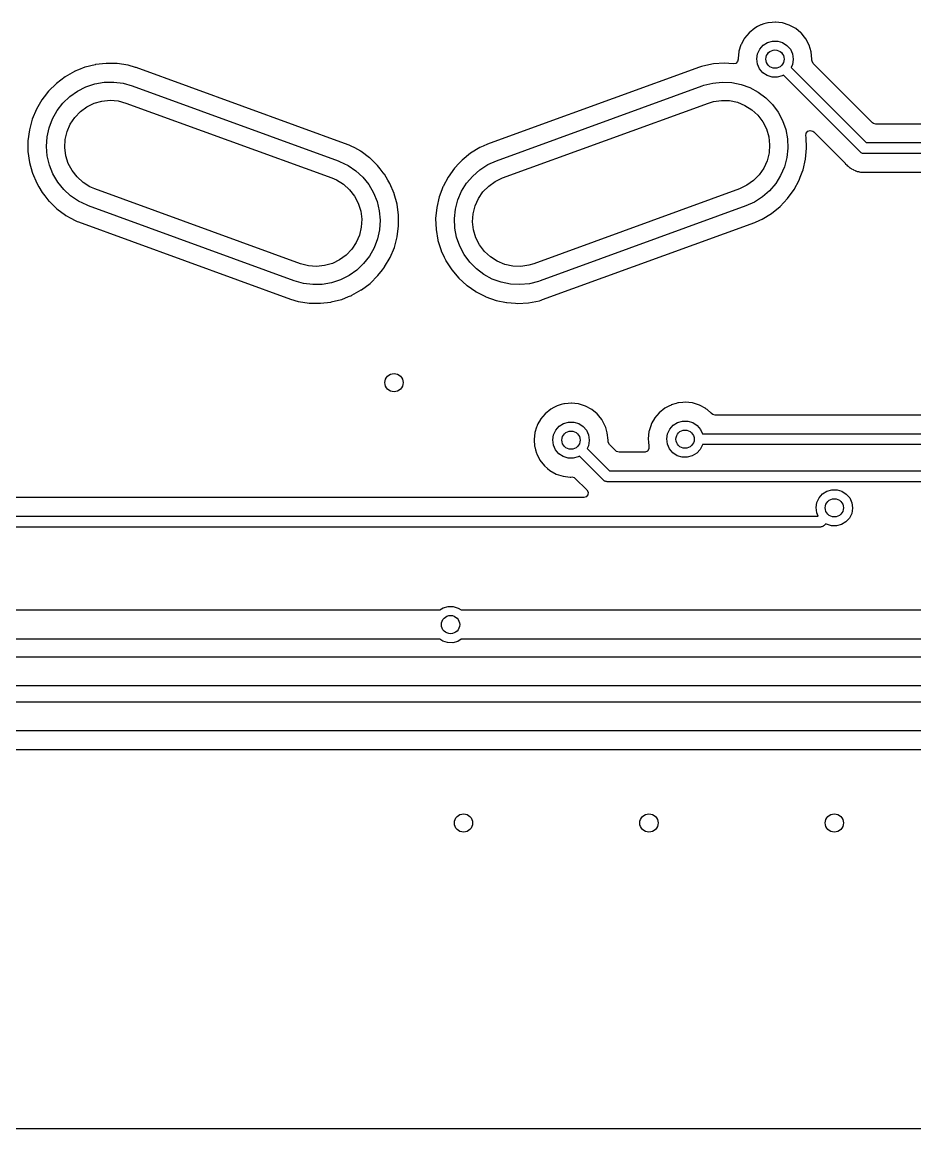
# Model space of a CAD drawing. Extents: x 14 to 417, y -165 to -100.
# Drawn here: x 166.97 to 191.44, y -164.59 to -134.27 of the extents above; entities that cross this region are included whole.
import ezdxf

# ---------------------------------------------------------------- set-up
doc = ezdxf.new("R2010")
doc.units = 0
doc.layers.add('BLACK', color=7, linetype='CONTINUOUS')

msp = doc.modelspace()

# ---------------------------------------------------------------- linework, layer by layer
at = {"layer": 'BLACK', "linetype": 'CONTINUOUS'}
for p, q in [((187.303, -134.318), (187.225, -134.341)), ((187.409, -134.287), (187.303, -134.318)), ((187.415, -134.285), (187.409, -134.287)), ((187.409, -134.287), (187.409, -134.287)), ((187.421, -134.284), (187.415, -134.285)), ((187.529, -134.275), (187.421, -134.284)), ((187.421, -134.284), (187.421, -134.284)), ((187.611, -134.267), (187.529, -134.275)), ((187.618, -134.268), (187.611, -134.267)), ((187.802, -134.287), (187.618, -134.268)), ((187.618, -134.268), (187.618, -134.268)), ((187.808, -134.288), (187.802, -134.287)), ((187.802, -134.287), (187.802, -134.287)), ((187.997, -134.346), (187.808, -134.288)), ((186.895, -134.556), (186.768, -134.708)), ((187.05, -134.432), (186.895, -134.556)), ((187.129, -134.391), (187.05, -134.432)), ((187.219, -134.344), (187.129, -134.391)), ((187.225, -134.341), (187.219, -134.344)), ((187.219, -134.344), (187.219, -134.344)), ((188.171, -134.44), (187.997, -134.346)), ((188.176, -134.444), (188.171, -134.44)), ((188.317, -134.561), (188.176, -134.444)), ((188.176, -134.444), (188.176, -134.444)), ((188.323, -134.566), (188.317, -134.561)), ((188.327, -134.571), (188.323, -134.566)), ((188.378, -134.633), (188.327, -134.571)), ((188.327, -134.571), (188.327, -134.571)), ((188.448, -134.72), (188.378, -134.633)), ((186.671, -134.887), (186.615, -135.064)), ((186.673, -134.881), (186.671, -134.887)), ((186.671, -134.887), (186.671, -134.887)), ((186.762, -134.72), (186.673, -134.881)), ((186.765, -134.713), (186.762, -134.72)), ((186.768, -134.708), (186.765, -134.713)), ((186.765, -134.713), (186.765, -134.713)), ((187.186, -135.006), (187.28, -134.9)), ((187.28, -134.9), (187.4, -134.824)), ((187.4, -134.824), (187.537, -134.785)), ((187.537, -134.785), (187.678, -134.786)), ((187.678, -134.786), (187.814, -134.827)), ((187.814, -134.827), (187.933, -134.904)), ((187.933, -134.904), (188.026, -135.011)), ((188.541, -134.894), (188.448, -134.72)), ((188.598, -135.084), (188.541, -134.894)), ((186.613, -135.07), (186.591, -135.266)), ((186.615, -135.064), (186.613, -135.07)), ((187.104, -135.274), (187.126, -135.134)), ((187.126, -135.134), (187.186, -135.006)), ((188.026, -135.011), (188.084, -135.14)), ((188.084, -135.14), (188.104, -135.28)), ((188.618, -135.28), (188.598, -135.084)), ((168.693, -135.505), (168.52, -135.575)), ((168.697, -135.504), (168.693, -135.505)), ((168.698, -135.504), (168.697, -135.504)), ((168.98, -135.433), (168.698, -135.504)), ((168.984, -135.432), (168.98, -135.433)), ((168.98, -135.433), (168.98, -135.433)), ((168.988, -135.431), (168.984, -135.432)), ((169.278, -135.398), (168.988, -135.431)), ((169.282, -135.397), (169.278, -135.398)), ((169.278, -135.398), (169.278, -135.398)), ((169.287, -135.397), (169.282, -135.397)), ((169.578, -135.402), (169.287, -135.397)), ((169.582, -135.402), (169.578, -135.402)), ((169.879, -135.447), (169.582, -135.402)), ((169.883, -135.448), (169.879, -135.447)), ((170.084, -135.507), (169.883, -135.448)), ((169.883, -135.448), (169.883, -135.448)), ((170.094, -135.51), (170.084, -135.507)), ((170.096, -135.51), (170.094, -135.51)), ((175.907, -137.625), (170.096, -135.51)), ((170.096, -135.51), (170.096, -135.51)), ((185.538, -135.498), (180.8, -137.222)), ((185.539, -135.498), (185.538, -135.498)), ((185.538, -135.498), (185.538, -135.498)), ((185.587, -135.483), (185.539, -135.498)), ((185.626, -135.471), (185.587, -135.483)), ((185.629, -135.469), (185.626, -135.471)), ((185.626, -135.471), (185.626, -135.471)), ((185.923, -135.412), (185.629, -135.469)), ((186.223, -135.394), (185.923, -135.412)), ((186.457, -135.412), (186.223, -135.394)), ((186.528, -135.396), (186.457, -135.412)), ((186.578, -135.345), (186.528, -135.396)), ((186.591, -135.279), (186.578, -135.345)), ((186.591, -135.266), (186.592, -135.272)), ((186.592, -135.279), (186.591, -135.279)), ((186.592, -135.272), (186.592, -135.272)), ((186.592, -135.272), (186.592, -135.275)), ((186.592, -135.275), (186.592, -135.277)), ((186.592, -135.277), (186.592, -135.279)), ((187.123, -135.415), (187.104, -135.274)), ((187.18, -135.545), (187.123, -135.415)), ((187.271, -135.653), (187.18, -135.545)), ((188.081, -135.432), (188.044, -135.508)), ((188.044, -135.508), (190.105, -137.569)), ((188.104, -135.293), (188.081, -135.432)), ((188.104, -135.28), (188.104, -135.293)), ((188.617, -135.308), (188.618, -135.284)), ((188.62, -135.337), (188.617, -135.308)), ((188.618, -135.284), (188.618, -135.28)), ((188.618, -135.284), (188.618, -135.284)), ((188.654, -135.399), (188.62, -135.337)), ((190.279, -137.023), (188.654, -135.399)), ((168.153, -135.764), (167.914, -135.944)), ((168.157, -135.762), (168.153, -135.764)), ((168.411, -135.619), (168.157, -135.762)), ((168.415, -135.617), (168.411, -135.619)), ((168.411, -135.619), (168.411, -135.619)), ((168.419, -135.615), (168.415, -135.617)), ((168.52, -135.575), (168.419, -135.615)), ((168.419, -135.615), (168.419, -135.615)), ((187.389, -135.732), (187.271, -135.653)), ((187.524, -135.774), (187.389, -135.732)), ((187.666, -135.777), (187.524, -135.774)), ((187.803, -135.739), (187.666, -135.777)), ((187.833, -135.721), (187.803, -135.739)), ((189.937, -137.825), (187.833, -135.721)), ((167.914, -135.944), (167.7, -136.155)), ((168.492, -136.158), (168.723, -136.041)), ((168.723, -136.041), (168.97, -135.96)), ((168.97, -135.96), (169.225, -135.916)), ((169.225, -135.916), (169.485, -135.91)), ((169.485, -135.91), (169.742, -135.943)), ((169.742, -135.943), (169.991, -136.013)), ((169.991, -136.013), (175.63, -138.066)), ((179.97, -138.066), (185.609, -136.013)), ((185.609, -136.013), (185.652, -135.998)), ((185.652, -135.998), (185.903, -135.935)), ((185.903, -135.935), (186.161, -135.909)), ((186.161, -135.909), (186.42, -135.921)), ((186.42, -135.921), (186.675, -135.972)), ((186.675, -135.972), (186.919, -136.059)), ((186.919, -136.059), (187.147, -136.182)), ((167.516, -136.392), (167.365, -136.651)), ((167.574, -136.318), (167.516, -136.392)), ((167.698, -136.158), (167.574, -136.318)), ((167.7, -136.155), (167.698, -136.158)), ((167.698, -136.158), (167.698, -136.158)), ((168.092, -136.487), (168.28, -136.308)), ((168.28, -136.308), (168.492, -136.158)), ((168.949, -136.489), (169.163, -136.429)), ((169.163, -136.429), (169.384, -136.408)), ((169.384, -136.408), (169.606, -136.426)), ((169.606, -136.426), (169.82, -136.483)), ((185.78, -136.483), (185.917, -136.442)), ((185.917, -136.442), (186.137, -136.41)), ((186.137, -136.41), (186.359, -136.417)), ((186.359, -136.417), (186.577, -136.464)), ((187.147, -136.182), (187.355, -136.337)), ((187.355, -136.337), (187.538, -136.521)), ((167.365, -136.651), (167.25, -136.928)), ((167.807, -136.918), (167.934, -136.692)), ((167.934, -136.692), (168.092, -136.487)), ((168.416, -136.878), (168.57, -136.717)), ((168.57, -136.717), (168.749, -136.586)), ((168.749, -136.586), (168.949, -136.489)), ((169.82, -136.483), (175.459, -138.535)), ((180.141, -138.535), (185.78, -136.483)), ((186.577, -136.464), (186.782, -136.548)), ((186.782, -136.548), (186.97, -136.668)), ((186.97, -136.668), (187.133, -136.818)), ((187.538, -136.521), (187.691, -136.731)), ((187.691, -136.731), (187.812, -136.96)), ((167.25, -136.928), (167.172, -137.218)), ((167.715, -137.161), (167.807, -136.918)), ((168.205, -137.268), (168.293, -137.063)), ((168.293, -137.063), (168.416, -136.878)), ((187.133, -136.818), (187.267, -136.996)), ((187.267, -136.996), (187.368, -137.194)), ((187.812, -136.96), (187.897, -137.205)), ((190.3, -137.04), (190.279, -137.023)), ((190.368, -137.06), (190.3, -137.04)), ((192.518, -137.06), (190.368, -137.06)), ((167.172, -137.218), (167.134, -137.516)), ((167.66, -137.414), (167.715, -137.161)), ((168.155, -137.484), (168.205, -137.268)), ((180.8, -137.222), (179.725, -137.614)), ((187.368, -137.194), (187.432, -137.407)), ((187.897, -137.205), (187.946, -137.46)), ((188.452, -137.383), (188.46, -137.312)), ((188.46, -137.312), (188.505, -137.257)), ((188.505, -137.257), (188.572, -137.235)), ((188.572, -137.235), (188.641, -137.253)), ((188.641, -137.253), (188.665, -137.272)), ((188.665, -137.272), (189.519, -138.126)), ((167.134, -137.516), (167.134, -137.614)), ((167.134, -137.614), (167.135, -137.807)), ((167.643, -137.673), (167.66, -137.414)), ((168.144, -137.706), (168.155, -137.484)), ((175.908, -137.626), (175.907, -137.625)), ((175.907, -137.625), (175.907, -137.625)), ((175.909, -137.626), (175.908, -137.626)), ((175.939, -137.639), (175.909, -137.626)), ((175.909, -137.626), (175.909, -137.626)), ((175.995, -137.662), (175.939, -137.639)), ((176.091, -137.715), (175.995, -137.662)), ((179.612, -137.664), (179.52, -137.704)), ((179.723, -137.615), (179.612, -137.664)), ((179.725, -137.614), (179.723, -137.615)), ((179.723, -137.615), (179.723, -137.615)), ((187.432, -137.407), (187.457, -137.627)), ((187.457, -137.627), (187.442, -137.849)), ((187.946, -137.46), (187.956, -137.719)), ((188.458, -137.417), (188.452, -137.383)), ((188.458, -137.421), (188.458, -137.417)), ((188.47, -137.721), (188.458, -137.421)), ((190.105, -137.569), (193.05, -137.569)), ((167.135, -137.807), (167.135, -137.816)), ((167.135, -137.816), (167.176, -138.113)), ((167.664, -137.932), (167.643, -137.673)), ((167.724, -138.184), (167.664, -137.932)), ((168.172, -137.926), (168.144, -137.706)), ((168.239, -138.138), (168.172, -137.926)), ((176.254, -137.805), (176.091, -137.715)), ((176.257, -137.807), (176.254, -137.805)), ((176.254, -137.805), (176.254, -137.805)), ((176.261, -137.81), (176.257, -137.807)), ((176.495, -137.984), (176.261, -137.81)), ((176.261, -137.81), (176.261, -137.81)), ((179.264, -137.86), (179.031, -138.049)), ((179.52, -137.704), (179.264, -137.86)), ((187.442, -137.849), (187.389, -138.065)), ((187.956, -137.719), (187.928, -137.977)), ((188.442, -138.02), (188.47, -137.721)), ((189.954, -137.835), (189.937, -137.825)), ((189.968, -137.849), (189.954, -137.835)), ((189.987, -137.854), (189.968, -137.849)), ((190.004, -137.864), (189.987, -137.854)), ((190.024, -137.864), (190.004, -137.864)), ((190.043, -137.869), (190.024, -137.864)), ((193.059, -137.869), (190.043, -137.869)), ((167.176, -138.113), (167.177, -138.117)), ((167.177, -138.117), (167.177, -138.117)), ((167.177, -138.117), (167.249, -138.378)), ((167.82, -138.425), (167.724, -138.184)), ((168.342, -138.335), (168.239, -138.138)), ((175.63, -138.066), (175.672, -138.082)), ((175.672, -138.082), (175.906, -138.195)), ((175.906, -138.195), (176.12, -138.34)), ((176.498, -137.986), (176.495, -137.984)), ((176.495, -137.984), (176.495, -137.984)), ((176.501, -137.989), (176.498, -137.986)), ((176.528, -138.016), (176.501, -137.989)), ((176.501, -137.989), (176.501, -137.989)), ((176.713, -138.195), (176.528, -138.016)), ((176.716, -138.199), (176.713, -138.195)), ((176.784, -138.285), (176.716, -138.199)), ((176.716, -138.199), (176.716, -138.199)), ((178.825, -138.267), (178.649, -138.511)), ((178.952, -138.133), (178.825, -138.267)), ((179.028, -138.052), (178.952, -138.133)), ((179.031, -138.049), (179.028, -138.052)), ((179.028, -138.052), (179.028, -138.052)), ((179.516, -138.312), (179.734, -138.172)), ((179.734, -138.172), (179.97, -138.066)), ((187.298, -138.268), (187.173, -138.451)), ((187.389, -138.065), (187.298, -138.268)), ((187.862, -138.228), (187.759, -138.466)), ((187.928, -137.977), (187.862, -138.228)), ((188.374, -138.312), (188.442, -138.02)), ((189.519, -138.126), (189.527, -138.135)), ((189.527, -138.135), (189.527, -138.135)), ((189.527, -138.135), (189.531, -138.142)), ((189.531, -138.142), (189.537, -138.147)), ((189.537, -138.147), (189.583, -138.19)), ((189.583, -138.19), (189.586, -138.193)), ((189.586, -138.193), (189.606, -138.214)), ((189.606, -138.214), (189.61, -138.216)), ((189.61, -138.216), (189.61, -138.216)), ((189.61, -138.216), (189.619, -138.224)), ((189.619, -138.224), (189.653, -138.256)), ((189.653, -138.256), (189.66, -138.26)), ((189.66, -138.26), (189.66, -138.26)), ((189.66, -138.26), (189.671, -138.266)), ((189.671, -138.266), (189.688, -138.277)), ((189.688, -138.277), (189.699, -138.285)), ((167.249, -138.378), (167.255, -138.402)), ((167.255, -138.402), (167.373, -138.679)), ((167.951, -138.649), (167.82, -138.425)), ((168.479, -138.51), (168.342, -138.335)), ((168.644, -138.659), (168.479, -138.51)), ((175.459, -138.535), (175.591, -138.592)), ((176.12, -138.34), (176.311, -138.517)), ((176.311, -138.517), (176.473, -138.719)), ((176.899, -138.431), (176.784, -138.285)), ((176.901, -138.435), (176.899, -138.431)), ((176.997, -138.597), (176.901, -138.435)), ((176.901, -138.435), (176.901, -138.435)), ((178.649, -138.511), (178.508, -138.775)), ((179.153, -138.681), (179.321, -138.483)), ((179.321, -138.483), (179.516, -138.312)), ((179.94, -138.63), (180.141, -138.535)), ((187.173, -138.451), (187.017, -138.61)), ((187.759, -138.466), (187.623, -138.687)), ((188.268, -138.593), (188.298, -138.514)), ((188.298, -138.514), (188.35, -138.375)), ((188.35, -138.375), (188.374, -138.312)), ((189.699, -138.285), (189.699, -138.285)), ((189.699, -138.285), (189.705, -138.29)), ((189.705, -138.29), (189.747, -138.308)), ((189.747, -138.308), (189.758, -138.314)), ((189.758, -138.314), (189.798, -138.336)), ((189.798, -138.336), (189.806, -138.338)), ((189.806, -138.338), (189.806, -138.338)), ((189.806, -138.338), (189.819, -138.341)), ((189.819, -138.341), (189.838, -138.348)), ((189.838, -138.348), (189.858, -138.356)), ((189.858, -138.356), (189.865, -138.357)), ((189.865, -138.357), (189.903, -138.363)), ((189.903, -138.363), (189.915, -138.366)), ((189.915, -138.366), (189.952, -138.375)), ((189.952, -138.375), (189.952, -138.375)), ((189.952, -138.375), (189.96, -138.377)), ((189.96, -138.377), (189.981, -138.377)), ((189.981, -138.377), (190.001, -138.379)), ((190.001, -138.379), (190.022, -138.382)), ((190.022, -138.382), (190.068, -138.378)), ((190.068, -138.378), (190.08, -138.377)), ((190.08, -138.377), (192.561, -138.377)), ((167.373, -138.679), (167.375, -138.682)), ((167.375, -138.682), (167.375, -138.682)), ((167.375, -138.682), (167.432, -138.779)), ((167.432, -138.779), (167.525, -138.937)), ((168.113, -138.851), (167.951, -138.649)), ((168.304, -139.028), (168.113, -138.851)), ((168.833, -138.776), (168.644, -138.659)), ((168.965, -138.833), (168.833, -138.776)), ((174.604, -140.885), (168.965, -138.833)), ((175.591, -138.592), (175.78, -138.709)), ((175.78, -138.709), (175.945, -138.858)), ((175.945, -138.858), (176.082, -139.033)), ((176.473, -138.719), (176.604, -138.943)), ((177.051, -138.689), (176.997, -138.597)), ((177.169, -138.966), (177.051, -138.689)), ((178.475, -138.861), (178.402, -139.056)), ((178.506, -138.779), (178.475, -138.861)), ((178.508, -138.775), (178.506, -138.779)), ((178.506, -138.779), (178.506, -138.779)), ((179.017, -138.902), (179.153, -138.681)), ((179.603, -138.917), (179.759, -138.758)), ((179.759, -138.758), (179.94, -138.63)), ((186.635, -138.833), (180.996, -140.885)), ((186.836, -138.738), (186.635, -138.833)), ((187.017, -138.61), (186.836, -138.738)), ((187.623, -138.687), (187.455, -138.885)), ((187.951, -139.101), (188.127, -138.857)), ((188.127, -138.857), (188.268, -138.593)), ((167.525, -138.937), (167.596, -139.027)), ((167.596, -139.027), (167.708, -139.169)), ((167.708, -139.169), (167.708, -139.169)), ((167.708, -139.169), (167.711, -139.173)), ((167.711, -139.173), (167.8, -139.259)), ((168.518, -139.173), (168.304, -139.028)), ((168.752, -139.286), (168.518, -139.173)), ((176.082, -139.033), (176.185, -139.23)), ((176.604, -138.943), (176.7, -139.184)), ((176.7, -139.184), (176.76, -139.436)), ((177.17, -138.97), (177.169, -138.966)), ((177.247, -139.251), (177.17, -138.97)), ((177.17, -138.97), (177.17, -138.97)), ((178.402, -139.056), (178.334, -139.348)), ((178.848, -139.391), (178.914, -139.14)), ((178.914, -139.14), (179.017, -138.902)), ((179.387, -139.303), (179.478, -139.1)), ((179.478, -139.1), (179.603, -138.917)), ((187.26, -139.056), (187.042, -139.196)), ((187.455, -138.885), (187.26, -139.056)), ((187.745, -139.319), (187.951, -139.101)), ((167.8, -139.259), (167.923, -139.379)), ((167.923, -139.379), (167.923, -139.379)), ((167.923, -139.379), (167.926, -139.382)), ((167.926, -139.382), (167.929, -139.384)), ((167.929, -139.384), (167.929, -139.384)), ((167.929, -139.384), (168.163, -139.558)), ((168.794, -139.302), (168.752, -139.286)), ((174.433, -141.355), (168.794, -139.302)), ((176.185, -139.23), (176.252, -139.442)), ((176.252, -139.442), (176.28, -139.662)), ((176.76, -139.436), (176.781, -139.695)), ((177.248, -139.255), (177.247, -139.251)), ((177.247, -139.251), (177.247, -139.251)), ((177.289, -139.552), (177.248, -139.255)), ((178.334, -139.348), (178.306, -139.647)), ((178.82, -139.649), (178.848, -139.391)), ((179.334, -139.519), (179.387, -139.303)), ((186.806, -139.302), (181.167, -141.355)), ((187.042, -139.196), (186.806, -139.302)), ((187.512, -139.508), (187.745, -139.319)), ((168.163, -139.558), (168.163, -139.558)), ((168.163, -139.558), (168.167, -139.561)), ((168.167, -139.561), (168.17, -139.563)), ((168.17, -139.563), (168.17, -139.563)), ((168.17, -139.563), (168.31, -139.64)), ((168.31, -139.64), (168.429, -139.706)), ((168.429, -139.706), (168.485, -139.729)), ((168.485, -139.729), (168.515, -139.742)), ((168.515, -139.742), (168.515, -139.742)), ((168.515, -139.742), (168.516, -139.742)), ((168.516, -139.742), (168.517, -139.743)), ((168.517, -139.743), (168.517, -139.743)), ((168.517, -139.743), (174.328, -141.858)), ((176.28, -139.662), (176.269, -139.884)), ((176.781, -139.695), (176.764, -139.954)), ((177.289, -139.556), (177.289, -139.552)), ((177.289, -139.647), (177.289, -139.556)), ((177.289, -139.556), (177.289, -139.556)), ((177.289, -139.651), (177.289, -139.647)), ((177.29, -139.852), (177.289, -139.651)), ((178.306, -139.647), (178.318, -139.947)), ((178.83, -139.908), (178.82, -139.649)), ((179.319, -139.741), (179.334, -139.519)), ((179.344, -139.961), (179.319, -139.741)), ((181.238, -141.87), (187.049, -139.755)), ((187.049, -139.755), (187.051, -139.754)), ((187.049, -139.755), (187.049, -139.755)), ((187.051, -139.754), (187.053, -139.753)), ((187.053, -139.753), (187.193, -139.691)), ((187.053, -139.753), (187.053, -139.753)), ((187.193, -139.691), (187.256, -139.664)), ((187.256, -139.664), (187.512, -139.508)), ((176.269, -139.884), (176.219, -140.1)), ((176.764, -139.954), (176.709, -140.207)), ((177.252, -140.15), (177.29, -139.852)), ((178.318, -139.947), (178.369, -140.242)), ((178.879, -140.163), (178.83, -139.908)), ((179.408, -140.174), (179.344, -139.961)), ((176.131, -140.305), (176.008, -140.49)), ((176.219, -140.1), (176.131, -140.305)), ((176.709, -140.207), (176.617, -140.45)), ((177.174, -140.44), (177.252, -140.15)), ((178.369, -140.242), (178.37, -140.246)), ((178.37, -140.246), (178.37, -140.246)), ((178.37, -140.246), (178.457, -140.525)), ((178.964, -140.408), (178.879, -140.163)), ((179.509, -140.372), (179.408, -140.174)), ((179.643, -140.55), (179.509, -140.372)), ((175.854, -140.651), (175.675, -140.782)), ((176.008, -140.49), (175.854, -140.651)), ((176.49, -140.676), (176.332, -140.881)), ((176.617, -140.45), (176.49, -140.676)), ((177.059, -140.717), (177.174, -140.44)), ((178.457, -140.525), (178.459, -140.529)), ((178.459, -140.529), (178.46, -140.532)), ((178.46, -140.532), (178.46, -140.532)), ((178.46, -140.532), (178.543, -140.71)), ((179.085, -140.637), (178.964, -140.408)), ((179.238, -140.847), (179.085, -140.637)), ((179.806, -140.7), (179.643, -140.55)), ((179.994, -140.82), (179.806, -140.7)), ((174.818, -140.942), (174.604, -140.885)), ((175.04, -140.96), (174.818, -140.942)), ((175.261, -140.939), (175.04, -140.96)), ((175.475, -140.879), (175.261, -140.939)), ((175.675, -140.782), (175.475, -140.879)), ((176.332, -140.881), (176.144, -141.06)), ((176.848, -141.053), (176.905, -140.979)), ((176.905, -140.979), (176.908, -140.976)), ((176.905, -140.979), (176.905, -140.979)), ((176.908, -140.976), (177.059, -140.717)), ((178.543, -140.71), (178.585, -140.801)), ((178.585, -140.801), (178.588, -140.804)), ((178.588, -140.804), (178.588, -140.804)), ((178.588, -140.804), (178.695, -140.972)), ((178.695, -140.972), (178.747, -141.053)), ((179.421, -141.031), (179.238, -140.847)), ((180.199, -140.904), (179.994, -140.82)), ((180.417, -140.951), (180.199, -140.904)), ((180.639, -140.958), (180.417, -140.951)), ((180.859, -140.926), (180.639, -140.958)), ((180.996, -140.885), (180.859, -140.926)), ((175.932, -141.21), (175.701, -141.327)), ((176.144, -141.06), (175.932, -141.21)), ((176.51, -141.424), (176.724, -141.213)), ((176.724, -141.213), (176.848, -141.053)), ((178.747, -141.053), (178.75, -141.056)), ((178.75, -141.056), (178.938, -141.279)), ((178.938, -141.279), (178.938, -141.279)), ((178.938, -141.279), (178.941, -141.282)), ((178.941, -141.282), (179.163, -141.484)), ((179.629, -141.186), (179.421, -141.031)), ((179.857, -141.309), (179.629, -141.186)), ((180.101, -141.396), (179.857, -141.309)), ((174.682, -141.425), (174.433, -141.355)), ((174.939, -141.458), (174.682, -141.425)), ((175.199, -141.452), (174.939, -141.458)), ((175.454, -141.408), (175.199, -141.452)), ((175.701, -141.327), (175.454, -141.408)), ((176.013, -141.749), (176.267, -141.606)), ((176.267, -141.606), (176.271, -141.604)), ((176.267, -141.606), (176.267, -141.606)), ((176.271, -141.604), (176.51, -141.424)), ((179.163, -141.484), (179.166, -141.486)), ((179.166, -141.486), (179.166, -141.486)), ((179.166, -141.486), (179.406, -141.652)), ((180.356, -141.447), (180.101, -141.396)), ((180.615, -141.459), (180.356, -141.447)), ((180.873, -141.433), (180.615, -141.459)), ((181.124, -141.37), (180.873, -141.433)), ((181.167, -141.355), (181.124, -141.37)), ((174.328, -141.858), (174.328, -141.858)), ((174.328, -141.858), (174.33, -141.858)), ((174.33, -141.858), (174.332, -141.859)), ((174.332, -141.859), (174.332, -141.859)), ((174.332, -141.859), (174.541, -141.92)), ((175.444, -141.935), (175.726, -141.864)), ((175.726, -141.864), (175.731, -141.863)), ((175.726, -141.864), (175.726, -141.864)), ((175.731, -141.863), (175.916, -141.789)), ((175.916, -141.789), (176.005, -141.753)), ((176.005, -141.753), (176.009, -141.751)), ((176.005, -141.753), (176.005, -141.753)), ((176.009, -141.751), (176.013, -141.749)), ((176.013, -141.749), (176.013, -141.749)), ((179.406, -141.652), (179.406, -141.652)), ((179.406, -141.652), (179.41, -141.654)), ((179.41, -141.654), (179.414, -141.656)), ((179.414, -141.656), (179.673, -141.789)), ((179.673, -141.789), (179.673, -141.789)), ((179.673, -141.789), (179.677, -141.791)), ((179.677, -141.791), (179.96, -141.89)), ((179.96, -141.89), (179.964, -141.891)), ((179.964, -141.891), (179.964, -141.891)), ((179.964, -141.891), (180.25, -141.951)), ((180.853, -141.956), (181.147, -141.899)), ((181.147, -141.899), (181.201, -141.882)), ((181.201, -141.882), (181.235, -141.871)), ((181.235, -141.871), (181.237, -141.87)), ((181.235, -141.871), (181.235, -141.871)), ((181.237, -141.87), (181.238, -141.87)), ((181.238, -141.87), (181.238, -141.87)), ((174.541, -141.92), (174.541, -141.92)), ((174.541, -141.92), (174.545, -141.921)), ((174.545, -141.921), (174.842, -141.966)), ((174.842, -141.966), (174.846, -141.966)), ((174.846, -141.966), (175.137, -141.971)), ((175.137, -141.971), (175.142, -141.971)), ((175.142, -141.971), (175.146, -141.97)), ((175.146, -141.97), (175.436, -141.937)), ((175.146, -141.97), (175.146, -141.97)), ((175.436, -141.937), (175.44, -141.936)), ((175.44, -141.936), (175.444, -141.935)), ((180.25, -141.951), (180.25, -141.951)), ((180.25, -141.951), (180.254, -141.952)), ((180.254, -141.952), (180.258, -141.952)), ((180.258, -141.952), (180.258, -141.952)), ((180.258, -141.952), (180.496, -141.969)), ((180.496, -141.969), (180.553, -141.974)), ((180.553, -141.974), (180.853, -141.956)), ((181.462, -144.872), (181.307, -144.996)), ((181.548, -144.827), (181.462, -144.872)), ((181.631, -144.783), (181.548, -144.827)), ((181.637, -144.78), (181.631, -144.783)), ((181.631, -144.783), (181.631, -144.783)), ((181.749, -144.747), (181.637, -144.78)), ((181.821, -144.726), (181.749, -144.747)), ((181.827, -144.724), (181.821, -144.726)), ((181.821, -144.726), (181.821, -144.726)), ((181.833, -144.724), (181.827, -144.724)), ((181.941, -144.714), (181.833, -144.724)), ((181.833, -144.724), (181.833, -144.724)), ((182.023, -144.706), (181.941, -144.714)), ((182.03, -144.707), (182.023, -144.706)), ((182.214, -144.726), (182.03, -144.707)), ((182.03, -144.707), (182.03, -144.707)), ((182.22, -144.727), (182.214, -144.726)), ((182.214, -144.726), (182.214, -144.726)), ((182.409, -144.786), (182.22, -144.727)), ((182.583, -144.88), (182.409, -144.786)), ((182.588, -144.884), (182.583, -144.88)), ((182.729, -145), (182.588, -144.884)), ((182.588, -144.884), (182.588, -144.884)), ((184.586, -144.846), (184.432, -144.97)), ((184.696, -144.789), (184.586, -144.846)), ((184.756, -144.758), (184.696, -144.789)), ((184.761, -144.755), (184.756, -144.758)), ((184.756, -144.758), (184.756, -144.758)), ((184.892, -144.716), (184.761, -144.755)), ((184.945, -144.701), (184.892, -144.716)), ((184.951, -144.699), (184.945, -144.701)), ((184.945, -144.701), (184.945, -144.701)), ((184.957, -144.698), (184.951, -144.699)), ((185.075, -144.688), (184.957, -144.698)), ((184.957, -144.698), (184.957, -144.698)), ((185.148, -144.681), (185.075, -144.688)), ((185.154, -144.682), (185.148, -144.681)), ((185.338, -144.701), (185.154, -144.682)), ((185.154, -144.682), (185.154, -144.682)), ((185.344, -144.702), (185.338, -144.701)), ((185.338, -144.701), (185.338, -144.701)), ((185.533, -144.76), (185.344, -144.702)), ((185.707, -144.854), (185.533, -144.76)), ((185.712, -144.858), (185.707, -144.854)), ((185.743, -144.884), (185.712, -144.858)), ((185.712, -144.858), (185.712, -144.858)), ((185.86, -144.98), (185.743, -144.884)), ((181.177, -145.153), (181.11, -145.275)), ((181.18, -145.147), (181.177, -145.153)), ((181.177, -145.153), (181.177, -145.153)), ((181.307, -144.996), (181.18, -145.147)), ((181.812, -145.263), (181.949, -145.224)), ((181.949, -145.224), (182.09, -145.225)), ((182.09, -145.225), (182.226, -145.266)), ((182.735, -145.006), (182.729, -145)), ((182.739, -145.011), (182.735, -145.006)), ((182.777, -145.057), (182.739, -145.011)), ((182.739, -145.011), (182.739, -145.011)), ((182.86, -145.159), (182.777, -145.057)), ((182.953, -145.334), (182.86, -145.159)), ((184.234, -145.25), (184.209, -145.295)), ((184.301, -145.127), (184.234, -145.25)), ((184.304, -145.122), (184.301, -145.127)), ((184.301, -145.127), (184.301, -145.127)), ((184.432, -144.97), (184.304, -145.122)), ((184.817, -145.314), (184.936, -145.238)), ((184.936, -145.238), (185.073, -145.199)), ((185.073, -145.199), (185.215, -145.2)), ((185.215, -145.2), (185.35, -145.241)), ((185.35, -145.241), (185.469, -145.318)), ((185.864, -144.985), (185.86, -144.98)), ((185.867, -144.99), (185.864, -144.985)), ((185.864, -144.985), (185.864, -144.985)), ((185.897, -145.016), (185.867, -144.99)), ((185.965, -145.036), (185.897, -145.016)), ((194.005, -145.036), (185.965, -145.036)), ((181.025, -145.509), (181.003, -145.706)), ((181.072, -145.361), (181.025, -145.509)), ((181.083, -145.326), (181.072, -145.361)), ((181.085, -145.321), (181.083, -145.326)), ((181.083, -145.326), (181.083, -145.326)), ((181.11, -145.275), (181.085, -145.321)), ((181.538, -145.574), (181.598, -145.445)), ((181.598, -145.445), (181.692, -145.339)), ((181.692, -145.339), (181.812, -145.263)), ((182.226, -145.266), (182.345, -145.343)), ((182.345, -145.343), (182.438, -145.45)), ((182.438, -145.45), (182.496, -145.579)), ((182.966, -145.376), (182.953, -145.334)), ((182.999, -145.484), (182.966, -145.376)), ((183.01, -145.523), (182.999, -145.484)), ((183.03, -145.72), (183.01, -145.523)), ((184.149, -145.484), (184.127, -145.68)), ((184.155, -145.465), (184.149, -145.484)), ((184.207, -145.301), (184.155, -145.465)), ((184.209, -145.295), (184.207, -145.301)), ((184.207, -145.301), (184.207, -145.301)), ((184.641, -145.688), (184.662, -145.548)), ((184.662, -145.548), (184.723, -145.42)), ((184.723, -145.42), (184.817, -145.314)), ((185.469, -145.318), (185.562, -145.425)), ((185.562, -145.425), (185.616, -145.544)), ((185.616, -145.544), (194.042, -145.544)), ((181.003, -145.706), (181.004, -145.712)), ((181.004, -145.712), (181.018, -145.883)), ((181.516, -145.714), (181.538, -145.574)), ((181.535, -145.854), (181.516, -145.714)), ((181.592, -145.984), (181.535, -145.854)), ((182.516, -145.732), (182.493, -145.872)), ((182.496, -145.579), (182.516, -145.72)), ((182.516, -145.72), (182.516, -145.732)), ((183.029, -145.748), (183.03, -145.723)), ((183.032, -145.776), (183.029, -145.748)), ((183.03, -145.723), (183.03, -145.72)), ((183.03, -145.723), (183.03, -145.723)), ((183.066, -145.838), (183.032, -145.776)), ((183.243, -146.015), (183.066, -145.838)), ((184.127, -145.68), (184.128, -145.686)), ((184.128, -145.686), (184.135, -145.776)), ((184.135, -145.776), (184.144, -145.877)), ((184.659, -145.829), (184.641, -145.688)), ((184.716, -145.959), (184.659, -145.829)), ((185.617, -145.846), (185.555, -145.974)), ((193.98, -145.844), (185.617, -145.844)), ((185.617, -145.844), (185.617, -145.846)), ((181.018, -145.883), (181.02, -145.903)), ((181.02, -145.903), (181.042, -145.982)), ((181.042, -145.982), (181.069, -146.075)), ((181.069, -146.075), (181.074, -146.093)), ((181.074, -146.093), (181.165, -146.269)), ((181.683, -146.093), (181.592, -145.984)), ((181.801, -146.171), (181.683, -146.093)), ((182.245, -146.16), (182.215, -146.179)), ((182.901, -146.816), (182.245, -146.16)), ((182.493, -145.872), (182.456, -145.947)), ((182.456, -145.947), (183.069, -146.56)), ((183.264, -146.032), (183.243, -146.015)), ((183.332, -146.052), (183.264, -146.032)), ((184.027, -146.052), (183.332, -146.052)), ((184.044, -146.051), (184.027, -146.052)), ((184.109, -146.022), (184.044, -146.051)), ((184.147, -145.962), (184.109, -146.022)), ((184.144, -145.877), (184.146, -145.883)), ((184.146, -145.883), (184.148, -145.891)), ((184.148, -145.891), (184.147, -145.962)), ((184.807, -146.067), (184.716, -145.959)), ((184.925, -146.146), (184.807, -146.067)), ((185.061, -146.188), (184.925, -146.146)), ((185.339, -146.153), (185.202, -146.191)), ((185.46, -146.079), (185.339, -146.153)), ((185.555, -145.974), (185.46, -146.079)), ((181.165, -146.269), (181.287, -146.424)), ((181.287, -146.424), (181.292, -146.428)), ((181.292, -146.428), (181.292, -146.428)), ((181.292, -146.428), (181.37, -146.494)), ((181.936, -146.213), (181.801, -146.171)), ((182.078, -146.216), (181.936, -146.213)), ((182.215, -146.179), (182.078, -146.216)), ((185.202, -146.191), (185.061, -146.188)), ((181.37, -146.494), (181.438, -146.552)), ((181.438, -146.552), (181.611, -146.648)), ((181.611, -146.648), (181.799, -146.71)), ((181.799, -146.71), (181.995, -146.733)), ((181.995, -146.733), (182.001, -146.732)), ((182.001, -146.732), (182.001, -146.732)), ((182.001, -146.732), (182.012, -146.732)), ((182.012, -146.732), (182.033, -146.73)), ((182.033, -146.73), (182.103, -146.745)), ((182.103, -146.745), (182.132, -146.767)), ((182.132, -146.767), (182.447, -147.081)), ((183.069, -146.56), (193.65, -146.56)), ((182.918, -146.826), (182.901, -146.816)), ((182.932, -146.84), (182.918, -146.826)), ((182.951, -146.845), (182.932, -146.84)), ((182.968, -146.855), (182.951, -146.845)), ((182.988, -146.855), (182.968, -146.855)), ((183.007, -146.86), (182.988, -146.855)), ((193.587, -146.86), (183.007, -146.86)), ((182.358, -147.296), (156.662, -147.296)), ((182.367, -147.296), (182.358, -147.296)), ((182.433, -147.271), (182.367, -147.296)), ((182.476, -147.215), (182.433, -147.271)), ((182.447, -147.081), (182.481, -147.144)), ((182.481, -147.144), (182.476, -147.215)), ((188.752, -147.428), (188.812, -147.299)), ((188.812, -147.299), (188.906, -147.193)), ((188.906, -147.193), (189.026, -147.118)), ((189.026, -147.118), (189.162, -147.079)), ((189.162, -147.079), (189.304, -147.079)), ((189.304, -147.079), (189.44, -147.12)), ((189.44, -147.12), (189.559, -147.197)), ((189.559, -147.197), (189.651, -147.305)), ((189.651, -147.305), (189.71, -147.434)), ((188.73, -147.568), (188.752, -147.428)), ((188.748, -147.708), (188.73, -147.568)), ((189.73, -147.586), (189.706, -147.726)), ((189.71, -147.434), (189.73, -147.574)), ((189.73, -147.574), (189.73, -147.586)), ((156.399, -147.805), (188.787, -147.805)), ((188.79, -147.802), (188.748, -147.708)), ((188.787, -147.805), (188.79, -147.802)), ((189.549, -147.959), (189.429, -148.033)), ((189.645, -147.854), (189.549, -147.959)), ((189.706, -147.726), (189.645, -147.854)), ((188.849, -148.105), (156.337, -148.105)), ((188.868, -148.1), (188.849, -148.105)), ((188.888, -148.1), (188.868, -148.1)), ((188.905, -148.09), (188.888, -148.1)), ((188.924, -148.085), (188.905, -148.09)), ((188.938, -148.071), (188.924, -148.085)), ((188.955, -148.061), (188.938, -148.071)), ((189, -148.016), (188.955, -148.061)), ((189.015, -148.025), (189, -148.016)), ((189.15, -148.068), (189.015, -148.025)), ((189.292, -148.07), (189.15, -148.068)), ((189.429, -148.033), (189.292, -148.07)), ((160.389, -150.374), (178.421, -150.374)), ((178.421, -150.374), (178.51, -150.318)), ((178.51, -150.318), (178.647, -150.279)), ((178.647, -150.279), (178.788, -150.28)), ((178.788, -150.28), (178.924, -150.321)), ((178.924, -150.321), (179.007, -150.374)), ((179.007, -150.374), (193.483, -150.374)), ((178.422, -151.174), (160.391, -151.174)), ((178.499, -151.226), (178.422, -151.174)), ((178.634, -151.268), (178.499, -151.226)), ((178.776, -151.271), (178.634, -151.268)), ((178.913, -151.233), (178.776, -151.271)), ((179.009, -151.174), (178.913, -151.233)), ((193.484, -151.174), (179.009, -151.174)), ((165.257, -151.653), (198.402, -151.653)), ((198.403, -152.453), (165.259, -152.453)), ((164.059, -152.889), (197.191, -152.889)), ((197.193, -153.689), (163.981, -153.689)), ((164.145, -154.197), (197.01, -154.197)), ((417.195, -164.591), (14.6045, -164.591))]:
    msp.add_line(p, q, dxfattribs=at)
at = {"layer": 'BLACK'}
for centre in [(187.604, -135.28), (177.165, -144.145), (182.016, -145.72), (185.141, -145.694), (189.23, -147.574), (178.714, -150.774), (179.07, -156.21), (184.15, -156.21), (189.23, -156.21)]:
    msp.add_circle(centre, 0.25, dxfattribs=at)

doc.saveas('drawing.dxf')
